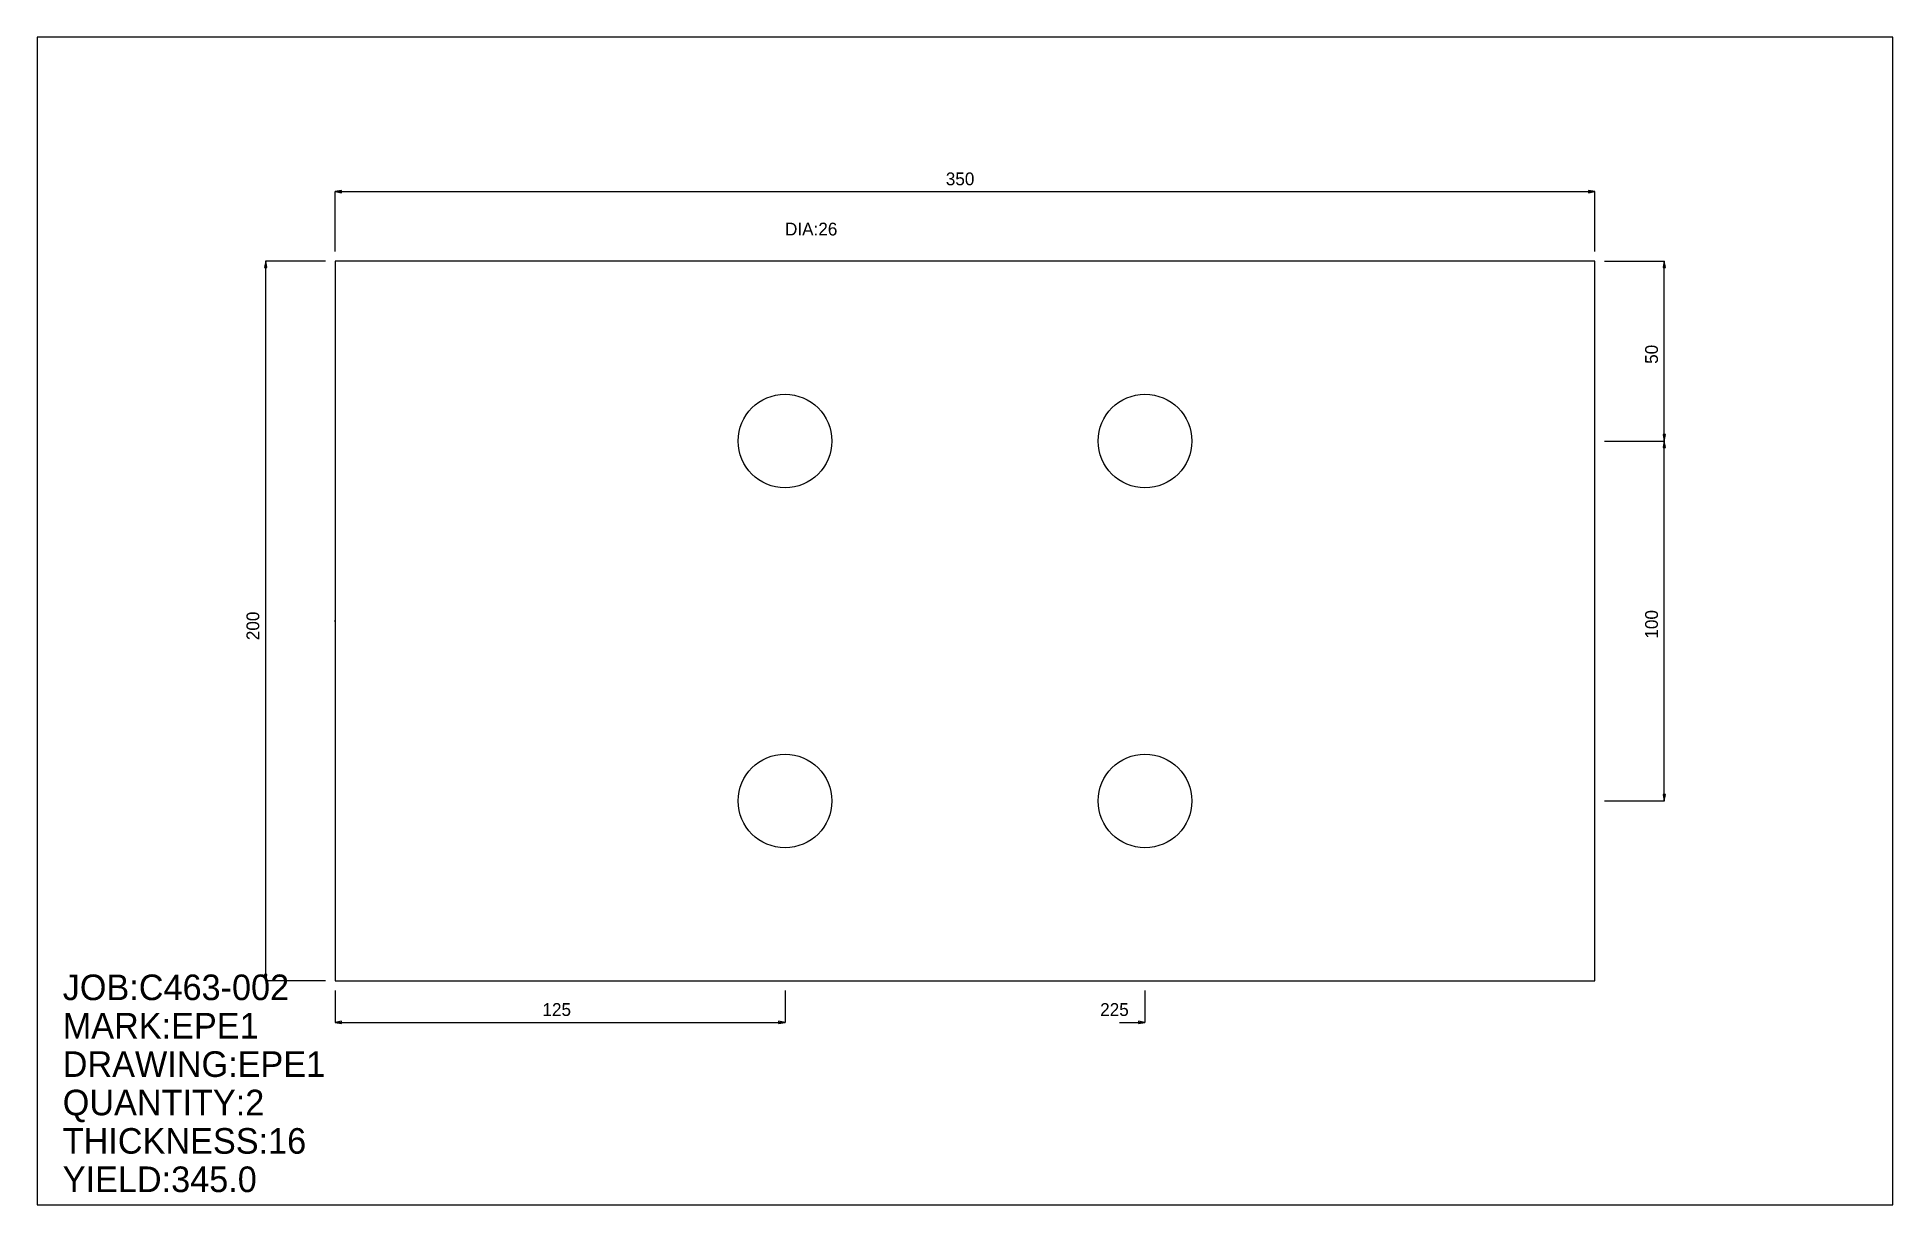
# Model space of a CAD drawing. Extents: x 0 to 516, y 0 to 324.
import ezdxf

# ---------------------------------------------------------------- set-up
doc = ezdxf.new("R2010")
doc.units = 0
doc.header["$LTSCALE"] = 0.125
for name, color, linetype in [('2', 7, 'CONTINUOUS'), ('3', 1, 'CONTINUOUS'), ('4', 1, 'CONTINUOUS'), ('5', 7, 'CONTINUOUS'), ('6', 4, 'CONTINUOUS')]:
    doc.layers.add(name, color=color, linetype=linetype)

# ---------------------------------------------------------------- blocks, each defined once
blk = doc.blocks.new('ARROW')
at = {"layer": '2', "linetype": 'CONTINUOUS'}
for p, q in [((0, 0), (-1, 0.166667)), ((-1, 0.166667), (-1, -0.166667)), ((-1, -0.166667), (0, 0))]:
    blk.add_line(p, q, dxfattribs=at)
blk = doc.blocks.new('PLATE')
at = {"layer": '3', "linetype": 'CONTINUOUS'}
for p, q in [((0, 0), (0, -200)), ((350, 0), (0, 0)), ((350, -200), (350, 0)), ((0, -200), (350, -200))]:
    blk.add_line(p, q, dxfattribs=at)
at = {"layer": '4', "linetype": 'CONTINUOUS'}
for centre in [(125, -50), (225, -50), (125, -150), (225, -150)]:
    blk.add_circle(centre, 13, dxfattribs=at)
at = {"layer": '5', "linetype": 'CONTINUOUS'}
for p, q in [((-0.1, -100), (0.1, -100)), ((0, -100.1), (0, -99.900002))]:
    blk.add_line(p, q, dxfattribs=at)
blk.add_circle((0, -100), 0.1, dxfattribs=at)
at = {"layer": '6', "linetype": 'CONTINUOUS'}
for p, q in [((0, 2.666667), (0, 19.333332)), ((0, 19.283333), (350, 19.283333)), ((350, 2.666667), (350, 19.333332)), ((-2.666651, 0), (-19.333317, 0.000001)), ((-19.283333, -200), (-19.283318, 0.000001)), ((352.66666, 0), (369.33331, -0.000001)), ((369.28333, -50), (369.28333, -0.000001)), ((352.66666, -50), (369.33331, -50)), ((352.66666, -50), (369.33331, -50)), ((369.28333, -150), (369.28333, -50)), ((352.66666, -150), (369.33331, -150)), ((-2.666667, -200), (-19.333332, -200)), ((0, -202.66667), (0, -211.55556)), ((125, -202.66667), (125, -211.55556)), ((225, -202.66667), (225, -211.55556)), ((0, -211.50555), (125, -211.50555)), ((217.88889, -211.50555), (225, -211.50555))]:
    blk.add_line(p, q, dxfattribs=at)
at = {"layer": '6', "xscale": 1.777778, "yscale": 1.777778, "zscale": 1.777778}
for p, rotation in [((0, 19.283333), 180), ((-19.283318, 0.000001), 90), ((369.28333, -0.000001), 90), ((369.28333, -50), 270), ((369.28333, -50), 90), ((369.28333, -150), 270), ((-19.283333, -200), 270), ((0, -211.50555), 180)]:
    blk.add_blockref('ARROW', p, dxfattribs=dict(at, rotation=rotation))
for p in [(350, 19.283333), (125, -211.50555), (225, -211.50555)]:
    blk.add_blockref('ARROW', p, dxfattribs=at)
at = {"layer": '5'}
blk.add_text('ZERO', height=0.015, dxfattribs=at).set_placement((0, -100))
at = {"layer": '6'}
for s, p in [('350', (169.66667, 21.061111)), ('DIA:26', (125, 7.111111)), ('125', (57.611111, -209.72778)), ('225', (212.55556, -209.72778))]:
    blk.add_text(s, height=3.556, dxfattribs=at).set_placement(p)
for s, p in [('50', (367.50555, -28.555555)), ('200', (-21.061104, -105.33334)), ('100', (367.50555, -104.88889))]:
    blk.add_text(s, height=3.556, rotation=90, dxfattribs=at).set_placement(p)

msp = doc.modelspace()

# ---------------------------------------------------------------- linework, layer by layer
at = {"layer": '5', "linetype": 'CONTINUOUS'}
for p, q in [((515.5556, 324.44443), (0, 324.44443)), ((0, 324.44443), (0, 0)), ((515.5556, 0), (515.5556, 324.44443)), ((0, 0), (515.5556, 0))]:
    msp.add_line(p, q, dxfattribs=at)

# ---------------------------------------------------------------- block references
at = {"layer": '2'}
msp.add_blockref('PLATE', (82.777802, 262.22223), dxfattribs=at)

# ---------------------------------------------------------------- texts
at = {"layer": '5'}
for s, p in [('JOB:C463-002', (7.111111, 56.888885)), ('MARK:EPE1', (7.111111, 46.222221)), ('DRAWING:EPE1', (7.111111, 35.555553)), ('QUANTITY:2', (7.111111, 24.888887)), ('THICKNESS:16', (7.111111, 14.222221)), ('YIELD:345.0', (7.111111, 3.555555))]:
    msp.add_text(s, height=7.111, dxfattribs=at).set_placement(p)

doc.saveas('drawing.dxf')
